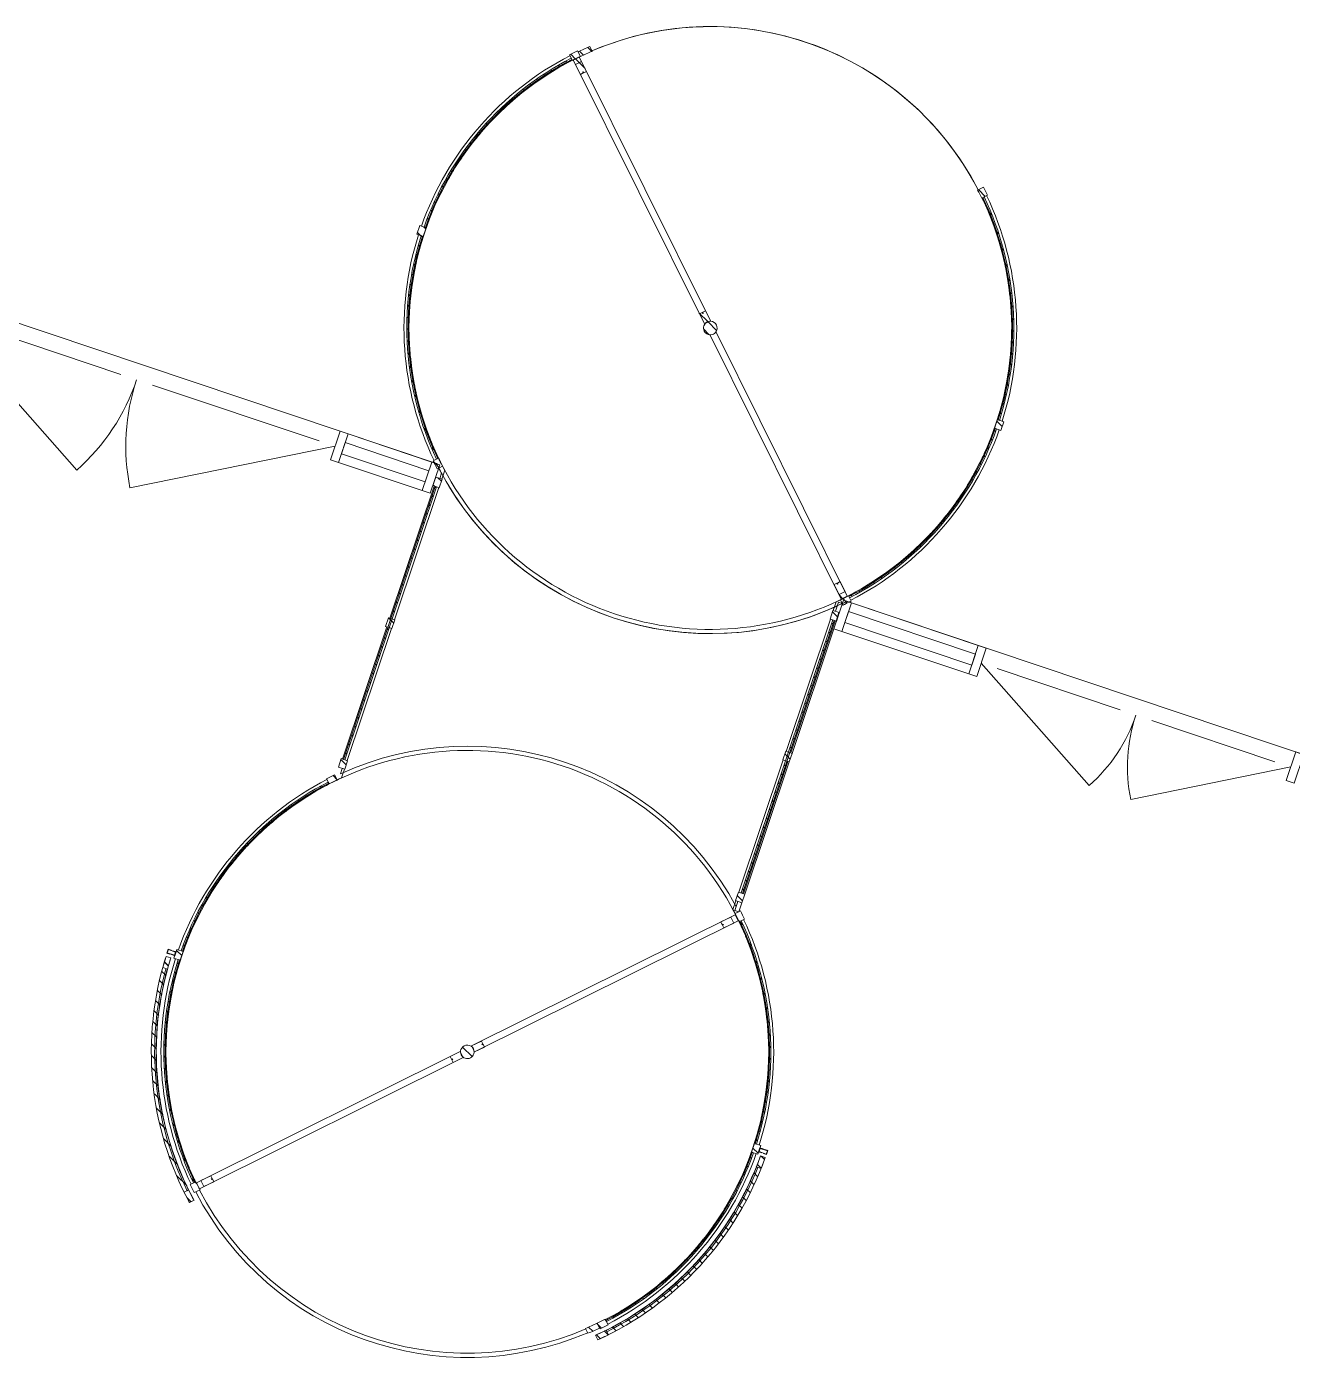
# Model space of a CAD drawing. Header units: millimetres. Extents: x -106764 to 80178, y -104573 to 57950.
# Drawn here: x 49605 to 57166, y -46854 to -38906 of the extents above; entities that cross this region are included whole.
import ezdxf

# ---------------------------------------------------------------- set-up
doc = ezdxf.new("R2010")
doc.units = ezdxf.units.MM
doc.header["$LTSCALE"] = 100
for name, color, linetype, lineweight in [('A-13G---EDN', 1, 'Continuous', 9), ('A-42D--CE-N', 1, 'Continuous', 9), ('A-42D--FE-N', 1, 'Continuous', 9), ('A-44B---E-N', 1, 'Continuous', 9)]:
    doc.layers.add(name, color=color, linetype=linetype, lineweight=lineweight)
pattern_1 = [(135, (244782.43, -297041.23), (-35.355339, -35.355339), [])]

msp = doc.modelspace()

# ---------------------------------------------------------------- hatches: boundary and pattern name
at = {"layer": 'A-42D--CE-N'}
h = msp.add_hatch(dxfattribs=at)
h.set_pattern_fill('FP_71', color=256, style=0, pattern_type=2)
h.set_pattern_definition(pattern_1)
h.paths.add_polyline_path([(51987, -40105.7), (52043.3, -39965.1), (52111.2, -39829.7), (52190.2, -39700.4), (52279.7, -39578.3), (52379.2, -39464.1), (52488, -39358.6), (52605.1, -39262.6), (52730, -39176.8), (52861.5, -39101.8), (52858, -39094.6), (52738.7, -39161.9), (52624.9, -39238.1), (52517.1, -39322.6), (52416.1, -39415.1), (52322.3, -39514.9), (52236.3, -39621.5), (52158.6, -39734.2), (52089.6, -39852.6), (52029.7, -39975.8), (51979.4, -40103.1)], flags=0)
h = msp.add_hatch(dxfattribs=at)
h.set_pattern_fill('FP_71', color=256, style=0, pattern_type=2)
h.set_pattern_definition(pattern_1)
h.paths.add_polyline_path([(52865.1, -39108.9), (52913.5, -39084.9), (52896.5, -39050.9), (52848.2, -39074.9), (52861.5, -39101.8)], flags=0)
h = msp.add_hatch(dxfattribs=at)
h.set_pattern_fill('FP_71', color=256, style=0, pattern_type=2)
h.set_pattern_definition(pattern_1)
h.paths.add_polyline_path([(52913.5, -39084.9), (52982.7, -39053.5), (52968.5, -39024.8), (52899.2, -39056.2)], flags=0)
h = msp.add_hatch(dxfattribs=at)
h.set_pattern_fill('FP_71', color=256, style=0, pattern_type=2)
h.set_pattern_definition(pattern_1)
h.paths.add_polyline_path([(55310.2, -39930), (55344.2, -39913), (55320.2, -39864.7), (55286.1, -39881.6), (55308.4, -39926.4)], flags=0)
h = msp.add_hatch(dxfattribs=at)
h.set_pattern_fill('FP_71', color=256, style=0, pattern_type=2)
h.set_pattern_definition(pattern_1)
h.paths.add_polyline_path([(55416.4, -41257.2), (55453.1, -41125.3), (55479.7, -40991), (55496.1, -40855), (55502.2, -40718.2), (55498, -40581.3), (55483.4, -40445.1), (55458.6, -40310.4), (55423.7, -40177.9), (55378.9, -40048.5), (55324.5, -39922.8), (55317.3, -39926.4), (55376.9, -40065.6), (55424.7, -40209.4), (55460.2, -40356.7), (55483.2, -40506.4), (55493.6, -40657.5), (55491.3, -40808.9), (55476.3, -40959.7), (55448.7, -41108.6), (55408.8, -41254.7)], flags=0)
h = msp.add_hatch(dxfattribs=at)
h.set_pattern_fill('FP_71', color=256, style=0, pattern_type=2)
h.set_pattern_definition(pattern_1)
h.paths.add_polyline_path([(51974.3, -40158.4), (51991.5, -40107.2), (51953.6, -40094.5), (51936.4, -40145.7), (51966.2, -40155.7)], flags=0)
h = msp.add_hatch(dxfattribs=at)
h.set_pattern_fill('FP_71', color=256, style=0, pattern_type=2)
h.set_pattern_definition(pattern_1)
h.paths.add_polyline_path([(52054, -41488.7), (52061.2, -41485.2), (51999, -41338.2), (51953.9, -41202.2), (51917.7, -41050.7), (51895.3, -40905.2), (51884.9, -40754.1), (51887.2, -40602.6), (51902.2, -40451.9), (51929.8, -40303), (51969.8, -40156.9), (51962.2, -40154.3), (51925.5, -40286.3), (51898.8, -40420.6), (51882.4, -40556.6), (51876.3, -40693.8), (51880.6, -40830.3), (51895.1, -40966.5), (51919.9, -41101.2), (51954.8, -41233.6), (51999.6, -41363), (52026.1, -41424.1)], flags=0)
h = msp.add_hatch(dxfattribs=at)
h.set_pattern_fill('FP_71', color=256, style=0, pattern_type=2)
h.set_pattern_definition(pattern_1)
h.paths.add_polyline_path([(53697.3, -40745.5), (53716.1, -40736.1), (53727.7, -40718.7), (53729, -40697.8), (53719.6, -40679), (53702.2, -40667.4), (53681.2, -40666.1), (53662.5, -40675.4), (53650.8, -40693.8), (53649.6, -40713.8), (53658.9, -40732.6), (53676.4, -40744.2), (53694.7, -40745.3)], flags=0)
h = msp.add_hatch(dxfattribs=at)
h.set_pattern_fill('FP_71', color=256, style=0, pattern_type=2)
h.set_pattern_definition(pattern_1)
h.paths.add_polyline_path([(54520.6, -42317), (54639.8, -42249.6), (54753.7, -42173.5), (54861.4, -42088.9), (54962.5, -41996.5), (55056.3, -41896.7), (55142.3, -41790.1), (55220, -41677.3), (55289, -41559), (55348.8, -41435.8), (55399.2, -41308.4), (55391.6, -41305.9), (55335.3, -41446.5), (55267.4, -41581.9), (55188.4, -41711.1), (55098.8, -41833.3), (54999.3, -41947.5), (54890.6, -42053), (54773.4, -42148.9), (54648.6, -42234.8), (54517, -42309.8)], flags=0)
h = msp.add_hatch(dxfattribs=at)
h.set_pattern_fill('FP_71', color=256, style=0, pattern_type=2)
h.set_pattern_definition(pattern_1)
h.paths.add_polyline_path([(55425, -41317.1), (55442.2, -41265.9), (55404.2, -41253.2), (55387, -41304.4)], flags=0)
h = msp.add_hatch(dxfattribs=at)
h.set_pattern_fill('FP_71', color=256, style=0, pattern_type=2)
h.set_pattern_definition(pattern_1)
h.paths.add_polyline_path([(52058.4, -41546.9), (52089.7, -41531.3), (52065.7, -41482.9), (52034.3, -41498.5), (52040.6, -41511.2)], flags=0)
h = msp.add_hatch(dxfattribs=at)
h.set_pattern_fill('FP_71', color=256, style=0, pattern_type=2)
h.set_pattern_definition(pattern_1)
h.paths.add_polyline_path([(54482, -42360.7), (54530.4, -42336.7), (54514.8, -42305.3), (54466.4, -42329.4), (54477.5, -42351.6)], flags=0)
h = msp.add_hatch(dxfattribs=at)
h.set_pattern_fill('FP_71', color=256, style=0, pattern_type=2)
h.set_pattern_definition(pattern_1)
h.paths.add_polyline_path([(51412.2, -43429), (51460.6, -43405), (51445, -43373.6), (51396.6, -43397.7), (51410, -43424.6)], flags=0)
h = msp.add_hatch(dxfattribs=at)
h.set_pattern_fill('FP_71', color=256, style=0, pattern_type=2)
h.set_pattern_definition(pattern_1)
h.paths.add_polyline_path([(50535.4, -44428.5), (50591.7, -44287.9), (50659.6, -44152.5), (50738.6, -44023.2), (50828.2, -43901.1), (50927.7, -43786.9), (51036.4, -43681.4), (51153.6, -43585.4), (51278.4, -43499.6), (51410, -43424.6), (51406.4, -43417.4), (51287.2, -43484.7), (51173.3, -43560.9), (51065.6, -43645.4), (50964.5, -43737.9), (50870.7, -43837.7), (50784.7, -43944.3), (50707, -44057), (50638, -44175.4), (50578.2, -44298.6), (50527.8, -44425.9)], flags=0)
h = msp.add_hatch(dxfattribs=at)
h.set_pattern_fill('FP_71', color=256, style=0, pattern_type=2)
h.set_pattern_definition(pattern_1)
h.paths.add_polyline_path([(53861.3, -44251.4), (53892.6, -44235.8), (53868.6, -44187.5), (53837.2, -44203.1), (53860.2, -44249.2)], flags=0)
h = msp.add_hatch(dxfattribs=at)
h.set_pattern_fill('FP_71', color=256, style=0, pattern_type=2)
h.set_pattern_definition(pattern_1)
h.paths.add_polyline_path([(53964.8, -45580), (54001.5, -45448.1), (54028.1, -45313.7), (54044.6, -45177.8), (54050.7, -45041), (54046.4, -44904.1), (54031.9, -44767.9), (54007.1, -44633.2), (53972.2, -44500.7), (53927.4, -44371.3), (53872.9, -44245.6), (53865.8, -44249.2), (53925.4, -44388.4), (53973.1, -44532.2), (54008.6, -44679.4), (54031.9, -44832.9), (54042.1, -44980.3), (54039.8, -45131.7), (54024.8, -45282.5), (53997.2, -45431.4), (53957.2, -45577.5)], flags=0)
h = msp.add_hatch(dxfattribs=at)
h.set_pattern_fill('FP_71', color=256, style=0, pattern_type=2)
h.set_pattern_definition(pattern_1)
h.paths.add_polyline_path([(54025.4, -45642.1), (54033.4, -45618.4), (54014.4, -45612), (54013.6, -45614.4), (54030.2, -45619.9), (54023.8, -45638.9), (54007.2, -45633.3), (54006.5, -45635.7)], flags=0)
h.paths.add_polyline_path([(50461, -44445.2), (50461.8, -44442.8), (50445.2, -44437.2), (50451.6, -44418.3), (50468.2, -44423.8), (50469, -44421.5), (50450, -44415.1), (50442, -44438.8)], flags=0)
h = msp.add_hatch(dxfattribs=at)
h.set_pattern_fill('FP_71', color=256, style=0, pattern_type=2)
h.set_pattern_definition(pattern_1)
h.paths.add_polyline_path([(50522.7, -44481.2), (50539.9, -44430), (50502, -44417.3), (50484.8, -44468.5)], flags=0)
h = msp.add_hatch(dxfattribs=at)
h.set_pattern_fill('FP_71', color=256, style=0, pattern_type=2)
h.set_pattern_definition(pattern_1)
h.paths.add_polyline_path([(50578.5, -45929.5), (50605.1, -45915.6), (50539.1, -45781.6), (50484.1, -45642.7), (50440.5, -45499.9), (50408.4, -45354), (50388.2, -45205.9), (50380.1, -45050), (50383.7, -44907.4), (50399.4, -44758.9), (50427, -44612.1), (50466.3, -44468), (50437.7, -44458.9), (50397.8, -44605.3), (50369.7, -44754.4), (50353.7, -44905.3), (50349.9, -45057), (50358.4, -45209.1), (50378.8, -45358.9), (50411.4, -45507.1), (50455.7, -45652.2), (50511.5, -45793.3), (50548, -45867.5)], flags=0)
h = msp.add_hatch(dxfattribs=at)
h.set_pattern_fill('FP_71', color=256, style=0, pattern_type=2)
h.set_pattern_definition(pattern_1)
h.paths.add_polyline_path([(50446.4, -44535.1), (50466.3, -44468), (50437.7, -44458.9), (50417.8, -44526), (50434.7, -44531.4)], flags=0)
h = msp.add_hatch(dxfattribs=at)
h.set_pattern_fill('FP_71', color=256, style=0, pattern_type=2)
h.set_pattern_definition(pattern_1)
h.paths.add_polyline_path([(50602.5, -45811.5), (50609.6, -45808), (50550, -45668.7), (50502.3, -45525), (50466.8, -45377.7), (50443.8, -45228), (50433.4, -45076.9), (50435.7, -44925.4), (50450.6, -44774.7), (50478.2, -44625.8), (50518.2, -44479.7), (50510.6, -44477.1), (50473.9, -44609.1), (50447.3, -44743.4), (50430.9, -44879.4), (50424.7, -45016.2), (50429, -45153.1), (50443.5, -45289.3), (50468.3, -45424), (50503.2, -45556.4), (50548, -45685.8)], flags=0)
h = msp.add_hatch(dxfattribs=at)
h.set_pattern_fill('FP_71', color=256, style=0, pattern_type=2)
h.set_pattern_definition(pattern_1)
h.paths.add_polyline_path([(50564, -45858.1), (50571.8, -45853.5), (50510.7, -45716.5), (50460.7, -45574.5), (50422.3, -45429), (50395.9, -45280.8), (50381.5, -45131), (50379.3, -44980.5), (50389.3, -44830.3), (50411.4, -44681.4), (50445.5, -44534.8), (50436.9, -44532.1), (50402.6, -44679.4), (50380.1, -44832.9), (50370.3, -44980.1), (50372.5, -45131.4), (50388.2, -45288.8), (50413.6, -45430.9), (50455.7, -45587.4), (50502.4, -45719.9), (50561.9, -45853.5)], flags=0)
h = msp.add_hatch(dxfattribs=at)
h.set_pattern_fill('FP_71', color=256, style=0, pattern_type=2)
h.set_pattern_definition(pattern_1)
h.paths.add_polyline_path([(52245.7, -45068.3), (52264.5, -45058.9), (52276.1, -45041.5), (52277.4, -45020.5), (52268.1, -45001.8), (52250.6, -44990.2), (52229.7, -44988.9), (52210.9, -44998.2), (52199.3, -45015.7), (52198, -45036.6), (52207.3, -45055.4), (52224.8, -45067)], flags=0)
h = msp.add_hatch(dxfattribs=at)
h.set_pattern_fill('FP_71', color=256, style=0, pattern_type=2)
h.set_pattern_definition(pattern_1)
h.paths.add_polyline_path([(52245.7, -45068.3), (52264.5, -45058.9), (52276.1, -45041.5), (52277.4, -45020.5), (52268.1, -45001.8), (52250.6, -44990.2), (52229.7, -44988.9), (52210.9, -44998.2), (52199.3, -45015.7), (52198, -45036.6), (52207.3, -45055.4), (52224.8, -45067)], flags=0)
h = msp.add_hatch(dxfattribs=at)
h.set_pattern_fill('FP_71', color=256, style=0, pattern_type=2)
h.set_pattern_definition(pattern_1)
h.paths.add_polyline_path([(53973.4, -45639.9), (53990.6, -45588.7), (53952.7, -45576), (53935.5, -45627.2)], flags=0)
h = msp.add_hatch(dxfattribs=at)
h.set_pattern_fill('FP_71', color=256, style=0, pattern_type=2)
h.set_pattern_definition(pattern_1)
h.paths.add_polyline_path([(53016.9, -46748.3), (53152.5, -46680.1), (53282.2, -46601.3), (53409.8, -46508.4), (53520.5, -46413.8), (53631.5, -46301.7), (53725.7, -46190.6), (53815.8, -46064.8), (53897.2, -45928), (53960.2, -45801.5), (54016.7, -45660.7), (53988.5, -45650.7), (53932.8, -45789.3), (53866.2, -45923), (53789.1, -46051), (53702, -46172.3), (53604.7, -46286.9), (53499.9, -46392.1), (53376.3, -46496.2), (53265.2, -46576.6), (53137.5, -46654.1), (53004, -46721.2), (53013.5, -46741.1)], flags=0)
h = msp.add_hatch(dxfattribs=at)
h.set_pattern_fill('FP_71', color=256, style=0, pattern_type=2)
h.set_pattern_definition(pattern_1)
h.paths.add_polyline_path([(53069, -46639.8), (53188.3, -46572.4), (53302.1, -46496.2), (53409.8, -46411.7), (53510.9, -46319.3), (53604.7, -46219.5), (53690.7, -46112.9), (53768.4, -46000.1), (53837.4, -45881.8), (53897.2, -45758.6), (53947.6, -45631.2), (53940, -45628.7), (53883.7, -45769.3), (53815.8, -45904.7), (53736.8, -46033.9), (53647.2, -46156.1), (53547.7, -46270.3), (53439, -46375.8), (53321.8, -46471.7), (53197, -46557.5), (53065.4, -46632.6)], flags=0)
h = msp.add_hatch(dxfattribs=at)
h.set_pattern_fill('FP_71', color=256, style=0, pattern_type=2)
h.set_pattern_definition(pattern_1)
h.paths.add_polyline_path([(53992.1, -45726.2), (54016.7, -45660.7), (53988.5, -45650.7), (53963.8, -45716.2), (53990.6, -45725.7)], flags=0)
h = msp.add_hatch(dxfattribs=at)
h.set_pattern_fill('FP_71', color=256, style=0, pattern_type=2)
h.set_pattern_definition(pattern_1)
h.paths.add_polyline_path([(53071.5, -46700.1), (53204.1, -46627.2), (53330.3, -46543.7), (53449.3, -46450.3), (53560.4, -46347.6), (53662.8, -46236.2), (53758.6, -46112.9), (53839, -45990.5), (53911.6, -45857.7), (53973.2, -45719.5), (53964.7, -45716.5), (53897.2, -45865.3), (53831.2, -45986), (53747.7, -46112.9), (53647.2, -46239.9), (53547.7, -46347.1), (53439, -46447), (53321.8, -46538.5), (53188.3, -46625.6), (53067.7, -46692)], flags=0)
h = msp.add_hatch(dxfattribs=at)
h.set_pattern_fill('FP_71', color=256, style=0, pattern_type=2)
h.set_pattern_definition(pattern_1)
h.paths.add_polyline_path([(50578.5, -45929.5), (50605.1, -45915.6), (50572.9, -45853.5), (50546.3, -45867.3), (50562.1, -45898.6)], flags=0)
h = msp.add_hatch(dxfattribs=at)
h.set_pattern_fill('FP_71', color=256, style=0, pattern_type=2)
h.set_pattern_definition(pattern_1)
h.paths.add_polyline_path([(50606.8, -45869.7), (50640.8, -45852.7), (50616.8, -45804.4), (50582.8, -45821.3)], flags=0)
h = msp.add_hatch(dxfattribs=at)
h.set_pattern_fill('FP_71', color=256, style=0, pattern_type=2)
h.set_pattern_definition(pattern_1)
h.paths.add_polyline_path([(52958.5, -46709.5), (53027.8, -46678.1), (53013.5, -46649.5), (52944.2, -46680.9)], flags=0)
h = msp.add_hatch(dxfattribs=at)
h.set_pattern_fill('FP_71', color=256, style=0, pattern_type=2)
h.set_pattern_definition(pattern_1)
h.paths.add_polyline_path([(53030.4, -46683.5), (53078.8, -46659.5), (53061.9, -46625.4), (53013.5, -46649.5)], flags=0)
h = msp.add_hatch(dxfattribs=at)
h.set_pattern_fill('FP_71', color=256, style=0, pattern_type=2)
h.set_pattern_definition(pattern_1)
h.paths.add_polyline_path([(53016.9, -46748.3), (53080.1, -46718.2), (53067.3, -46691.1), (53004, -46721.2)], flags=0)

# ---------------------------------------------------------------- linework, layer by layer
msp.add_line((54442.6, -42456.7), (54459.8, -42405.6))
msp.add_arc((53689.3, -40705.8), 1825, 294.29539, 294.53447)
at = {"layer": 'A-13G---EDN'}
for p, q in [((49077.2, -40617.2), (49904.7, -41554.1)), ((51447.4, -41412.4), (50222.3, -41660.6)), ((55307.4, -42707.4), (55952.9, -43438.2)), ((57156.2, -43327.6), (56200.6, -43521.2))]:
    msp.add_line(p, q, dxfattribs=at)
for centre, radius, start, end in [((49077.2, -40617.2), 1250, 311.45362, 341.45362), ((51447.4, -41412.4), 1250, 161.45362, 191.45362), ((55307.4, -42707.4), 975, 311.45362, 341.45362), ((57156.2, -43327.6), 975, 161.45362, 191.45362)]:
    msp.add_arc(centre, radius, start, end, dxfattribs=at)
at = {"layer": 'A-42D--CE-N'}
for p, q in [((52848.2, -39074.9), (52865.1, -39108.9)), ((52861.5, -39101.8), (52858, -39094.6)), ((52941, -39156), (52883.6, -39098.6)), ((52982.7, -39053.5), (52968.5, -39024.8)), ((55320.2, -39864.7), (55286.1, -39881.6)), ((55310.2, -39930), (55344.2, -39913)), ((55324.5, -39922.8), (55317.3, -39926.4)), ((51979.4, -40103.1), (51987, -40105.7)), ((51969.8, -40156.9), (51962.2, -40154.3)), ((49172, -40649), (50167.5, -40983)), ((53676.9, -40669.7), (53621.4, -40614.3)), ((53688.2, -40748.5), (54471.8, -42324.5)), ((54507.6, -42306.7), (53724, -40730.7)), ((50357.1, -41046.6), (51352.6, -41380.6)), ((55399.2, -41308.4), (55391.6, -41305.9)), ((55408.8, -41254.7), (55416.4, -41257.2)), ((52065.7, -41482.9), (52034.3, -41498.5)), ((52054, -41488.7), (52061.2, -41485.2)), ((52058.4, -41546.9), (52066.5, -41542.8)), ((52066.5, -41542.8), (52089.7, -41531.3)), ((52102.6, -41555.8), (52085.1, -41608.1)), ((52041.3, -41650.4), (52033.4, -41642.6)), ((52082.8, -41621.2), (52062, -41600.4)), ((52083.3, -41572.6), (52072.8, -41604)), ((52045.7, -41651.9), (51498.3, -43282.3)), ((51506.6, -43285.1), (52054, -41654.7)), ((52039.4, -41649.8), (51774.3, -42439.4)), ((51802.7, -42448.9), (52067.9, -41659.3)), ((52034.1, -41714), (52027.2, -41707.1)), ((52051.9, -41661), (52045, -41654.1)), ((52054, -41654.7), (52045.7, -41651.9)), ((52016.3, -41766.9), (52009.4, -41760)), ((51980.8, -41872.8), (51973.9, -41865.9)), ((51998.6, -41819.8), (51991.7, -41812.9)), ((51963, -41925.7), (51956.1, -41918.8)), ((51927.5, -42031.6), (51920.6, -42024.7)), ((51945.2, -41978.6), (51938.3, -41971.7)), ((51909.7, -42084.5), (51902.8, -42077.6)), ((51874.1, -42190.4), (51867.2, -42183.5)), ((51891.9, -42137.5), (51885, -42130.5)), ((51856.4, -42243.3), (51849.4, -42236.4)), ((51820.8, -42349.2), (51813.9, -42342.3)), ((51838.6, -42296.3), (51831.7, -42289.3)), ((54423.7, -42393.5), (54441.3, -42341.2)), ((54436.1, -42397.6), (54454, -42344.1)), ((54454, -42344.1), (54477.4, -42352)), ((54479.3, -42320.7), (54460.6, -42302)), ((54466.4, -42329.4), (54477.5, -42351.6)), ((54471.8, -42324.5), (54507.6, -42306.7)), ((54476, -42352.5), (54477.4, -42351.8)), ((54477.5, -42351.6), (54482, -42360.7)), ((54530.4, -42336.7), (54514.8, -42305.3)), ((54517, -42309.8), (54520.6, -42317)), ((51766.7, -42436.8), (51749.5, -42488)), ((51804.6, -42449.6), (51766.7, -42436.8)), ((51798.4, -42468.2), (51767.2, -42437)), ((51803, -42402.1), (51796.1, -42395.2)), ((54421.9, -42392.8), (54404.7, -42444)), ((54450.3, -42433.1), (54418.9, -42401.7)), ((54459.4, -42405.4), (54421.9, -42392.8)), ((54446.6, -42366.2), (54436.1, -42397.6)), ((51757.1, -42490.6), (51492, -43280.2)), ((51520.4, -43289.7), (51785.6, -42500.1)), ((51749.5, -42488), (51787.5, -42500.8)), ((51767.5, -42508), (51760.6, -42501.1)), ((51785.3, -42455.1), (51778.3, -42448.1)), ((51787.5, -42500.8), (51804.6, -42449.6)), ((54420.4, -42449.3), (53872.9, -44079.7)), ((53881.3, -44082.5), (54428.7, -42452.1)), ((54406.6, -42444.6), (54141.4, -43234.2)), ((54169.9, -43243.8), (54435, -42454.2)), ((54177.4, -43246.3), (54427.4, -42501.8)), ((54403.4, -42527.6), (54396.5, -42520.7)), ((54404.7, -42444), (54442.3, -42456.6)), ((54421.1, -42474.6), (54414.2, -42467.7)), ((54428.7, -42452.1), (54420.4, -42449.3)), ((51749.7, -42560.9), (51742.8, -42554)), ((54385.6, -42580.5), (54378.7, -42573.6)), ((51714.2, -42666.8), (51707.2, -42659.9)), ((51731.9, -42613.9), (51725, -42607)), ((54350, -42686.4), (54343.1, -42679.5)), ((54367.8, -42633.5), (54360.9, -42626.5)), ((51696.4, -42719.7), (51689.5, -42712.8)), ((54332.3, -42739.3), (54325.4, -42732.4)), ((55402.2, -42739.2), (56137, -42985.7)), ((51660.8, -42825.6), (51653.9, -42818.7)), ((51678.6, -42772.7), (51671.7, -42765.8)), ((54296.7, -42845.2), (54289.8, -42838.3)), ((54314.5, -42792.3), (54307.6, -42785.3)), ((51643.1, -42878.5), (51636.1, -42871.6)), ((54278.9, -42898.1), (54272, -42891.2)), ((51607.5, -42984.4), (51600.6, -42977.5)), ((51625.3, -42931.5), (51618.4, -42924.6)), ((54243.4, -43004), (54236.5, -42997.1)), ((54261.2, -42951.1), (54254.3, -42944.1)), ((51589.7, -43037.4), (51582.8, -43030.4)), ((54225.6, -43056.9), (54218.7, -43050)), ((56326.6, -43049.3), (57061.4, -43295.8)), ((51554.2, -43143.2), (51547.3, -43136.3)), ((51572, -43090.3), (51565, -43083.4)), ((54190.1, -43162.8), (54183.1, -43155.9)), ((54207.8, -43109.9), (54200.9, -43103)), ((51536.4, -43196.2), (51529.5, -43189.2)), ((54172.3, -43215.7), (54165.4, -43208.8)), ((51514, -43315.2), (51482.4, -43283.6)), ((51498.3, -43282.3), (51506.6, -43285.1)), ((51518.6, -43249.1), (51511.7, -43242.2)), ((54124.2, -43285.4), (53859.1, -44075)), ((53887.5, -44084.6), (54152.7, -43295)), ((54136.7, -43321.6), (54129.8, -43314.7)), ((54166.1, -43280.2), (54134.5, -43248.6)), ((54154.5, -43268.7), (54147.6, -43261.8)), ((51460.6, -43405), (51445, -43373.6)), ((51490.9, -43336.8), (51480.4, -43368.1)), ((51503.2, -43340.9), (51485.7, -43393.2)), ((54119, -43374.5), (54112, -43367.6)), ((51396.6, -43397.7), (51412.2, -43429)), ((51410, -43424.6), (51406.4, -43417.4)), ((54083.4, -43480.4), (54076.5, -43473.5)), ((54101.2, -43427.5), (54094.3, -43420.6)), ((54065.6, -43533.4), (54058.7, -43526.4)), ((54030.1, -43639.2), (54023.2, -43632.3)), ((54047.9, -43586.3), (54040.9, -43579.4)), ((54012.3, -43692.2), (54005.4, -43685.2)), ((53976.8, -43798), (53969.8, -43791.1)), ((53994.5, -43745.1), (53987.6, -43738.2)), ((53959, -43851), (53952.1, -43844)), ((53923.4, -43956.8), (53916.5, -43949.9)), ((53941.2, -43903.9), (53934.3, -43897)), ((53905.7, -44009.8), (53898.7, -44002.9)), ((53881.5, -44127), (53850.1, -44095.6)), ((53872.9, -44079.7), (53881.3, -44082.5)), ((53887.9, -44062.7), (53881, -44055.8)), ((53824.3, -44178.5), (53841.9, -44126.2)), ((53868.6, -44187.5), (53837.2, -44203.1)), ((53861.3, -44251.4), (53892.6, -44235.8)), ((53872.9, -44245.6), (53865.8, -44249.2)), ((50527.8, -44425.9), (50535.4, -44428.5)), ((50518.2, -44479.7), (50510.6, -44477.1)), ((50417.8, -44526), (50446.4, -44535.1)), ((50445.5, -44534.8), (50436.9, -44532.1)), ((53957.2, -45577.5), (53964.8, -45580)), ((53947.6, -45631.2), (53940, -45628.7)), ((53963.8, -45716.2), (53992.1, -45726.2)), ((53973.2, -45719.5), (53964.7, -45716.5)), ((50572.9, -45853.5), (50546.3, -45867.3)), ((50564, -45858.1), (50572, -45854)), ((50616.8, -45804.4), (50582.8, -45821.3)), ((50602.5, -45811.5), (50609.6, -45808)), ((50606.8, -45869.7), (50640.8, -45852.7)), ((53078.8, -46659.5), (53061.9, -46625.4)), ((53065.4, -46632.6), (53069, -46639.8)), ((52944.2, -46680.9), (52958.5, -46709.5)), ((53080.1, -46718.2), (53067.3, -46691.1)), ((53067.7, -46692), (53071.5, -46700.1))]:
    msp.add_line(p, q, dxfattribs=at)
at = {"layer": 'A-42D--CE-N', "flags": 128}
for points in [[(53654.5, -40680.8), (53625.1, -40621.7), (53641.5, -40613.6), (53644.2, -40619), (53647.3, -40617.4), (53644.6, -40612.1), (53661, -40603.9), (53690.3, -40663), (52906.7, -39087.1), (52870.9, -39104.9), (53654.5, -40680.8), (53690.3, -40663)], [(52920.1, -39114), (52884.3, -39131.8), (52913.7, -39190.9), (52930, -39182.7), (52927.3, -39177.4), (52930.5, -39175.8), (52933.1, -39181.2), (52949.5, -39173.1)], [(51953.6, -40094.5), (51936.4, -40145.7), (51974.3, -40158.4), (51991.5, -40107.2)], [(55425, -41317.1), (55442.2, -41265.9), (55404.2, -41253.2), (55387, -41304.4)], [(52087, -41608.8), (52049.1, -41596.1), (52031.9, -41647.2), (52069.8, -41660)], [(54458.4, -42297.6), (54494.3, -42279.8), (54464.9, -42220.7), (54448.5, -42228.8), (54451.2, -42234.2), (54448.1, -42235.7), (54445.4, -42230.4), (54429.1, -42238.5)], [(54139.5, -43233.6), (54122.3, -43284.8), (54160.3, -43297.5), (54177.4, -43246.3)], [(51522.3, -43290.3), (51484.4, -43277.6), (51467.2, -43328.8), (51505.1, -43341.5)], [(52262.6, -44993.8), (52321.7, -44964.5), (52329.9, -44980.8), (52324.5, -44983.5), (52326.1, -44986.6), (52331.4, -44983.9), (52339.6, -45000.3), (52280.5, -45029.7), (53856.4, -44246), (53838.6, -44210.2), (52262.6, -44993.8), (52280.5, -45029.7)], [(53829.5, -44259.4), (53811.7, -44223.6), (53752.6, -44253), (53760.7, -44269.3), (53766.1, -44266.6), (53767.7, -44269.8), (53762.3, -44272.4), (53770.4, -44288.8)], [(50468.2, -44423.8), (50469, -44421.5), (50450, -44415.1), (50442, -44438.8), (50461, -44445.2), (50461.8, -44442.8), (50445.2, -44437.2), (50451.6, -44418.3)], [(50445.2, -44437.2), (50487.9, -44451.5), (50494.2, -44432.6), (50451.6, -44418.3)], [(50497.4, -44431), (50478.4, -44424.6), (50477.6, -44427), (50494.2, -44432.6), (50487.9, -44451.5), (50471.3, -44446), (50470.5, -44448.3), (50489.4, -44454.7)], [(50502, -44417.3), (50484.8, -44468.5), (50522.7, -44481.2), (50539.9, -44430)], [(50437.7, -44458.9), (50466.3, -44468)], [(50636.8, -45846.9), (52212.8, -45063.3), (52195, -45027.5), (50619, -45811.1)], [(52212.8, -45063.3), (52195, -45027.5), (52135.9, -45056.9), (52144, -45073.2), (52149.4, -45070.6), (52150.9, -45073.7), (52145.5, -45076.4), (52153.7, -45092.7)], [(53973.4, -45639.9), (53990.6, -45588.7), (53952.7, -45576), (53935.5, -45627.2)], [(54004.9, -45608.8), (53986, -45602.4), (53978, -45626.1), (53997, -45632.5), (53997.8, -45630.1), (53981.2, -45624.6), (53987.5, -45605.6), (54004.1, -45611.2)], [(53981.2, -45624.6), (54023.8, -45638.9), (54030.2, -45619.9), (53987.5, -45605.6)], [(54013.6, -45614.4), (54030.2, -45619.9), (54023.8, -45638.9), (54007.2, -45633.3), (54006.5, -45635.7), (54025.4, -45642.1), (54033.4, -45618.4), (54014.4, -45612)], [(53988.5, -45650.7), (54016.7, -45660.7)], [(50645.9, -45797.8), (50663.7, -45833.6), (50722.8, -45804.2), (50714.7, -45787.8), (50709.3, -45790.5), (50707.7, -45787.4), (50713.1, -45784.7), (50705, -45768.4)], [(50605.1, -45915.6), (50578.5, -45929.5)], [(53016.9, -46748.3), (53004, -46721.2)]]:
    msp.add_lwpolyline(points, close=True, dxfattribs=at)
for points in [[(52899.2, -39056.2), (52913.5, -39084.9), (52896.5, -39050.9)], [(54160.3, -43297.5), (53895.1, -44087.1), (53857.2, -44074.4), (53840, -44125.6), (53877.9, -44138.3), (53895.1, -44087.1)], [(53877.9, -44138.3), (53860, -44191.8), (53836.3, -44183.8), (53854.2, -44130.3), (53843.7, -44161.7)], [(53027.8, -46678.1), (53013.5, -46649.5), (53030.4, -46683.5)]]:
    msp.add_lwpolyline(points, dxfattribs=at)
at = {"layer": 'A-42D--CE-N'}
for centre, radius, start, end in [((53689.3, -40705.8), 1800, 27.29797, 113.15564), ((53689.3, -40705.8), 1800, 27.29797, 113.15564), ((53689.3, -40705.8), 1800, 81.46377, 113.15574), ((53689.3, -40705.8), 1800, 27.29854, 81.46377), ((53689.3, -40705.8), 1830, 117.28367, 160.59271), ((53689.3, -40705.8), 1813, 117.29159, 160.58498), ((53689.3, -40705.8), 1805, 117.29538, 160.5812), ((53689.3, -40705.8), 1835, 115.59521, 117.28136), ((53689.3, -40705.8), 1797, 115.57738, 117.29919), ((53689.3, -40705.8), 1829, 113.20997, 115.59245), ((53689.3, -40705.8), 1797, 113.15242, 115.57738), ((53689.3, -40705.8), 1800, 117.29776, 205.57882), ((53689.3, -40705.8), 1800, 120.33015, 122.75505), ((53689.3, -40705.8), 1800, 120.33015, 122.75505), ((53689.3, -40705.8), 1800, 120.31837, 122.65064), ((53689.3, -40705.8), 1800, 117.29797, 118.06248), ((53689.3, -40705.8), 1800, 117.29797, 118.06248), ((53689.3, -40705.8), 1800, 117.29793, 118.00008), ((53689.3, -40705.8), 1800, 125.02553, 127.44768), ((53689.3, -40705.8), 1800, 125.02553, 127.44768), ((53689.3, -40705.8), 1800, 124.96896, 127.30119), ((53689.3, -40705.8), 1800, 129.72051, 132.14039), ((53689.3, -40705.8), 1800, 129.72051, 132.14039), ((53689.3, -40705.8), 1800, 129.61954, 131.95174), ((53689.3, -40705.8), 1800, 134.41517, 136.83316), ((53689.3, -40705.8), 1800, 134.41517, 136.83316), ((53689.3, -40705.8), 1800, 134.27013, 136.60229), ((53689.3, -40705.8), 1800, 139.10953, 141.52601), ((53689.3, -40705.8), 1800, 139.10953, 141.52601), ((53689.3, -40705.8), 1800, 138.92072, 141.25284), ((53689.3, -40705.8), 1800, 143.80365, 146.21895), ((53689.3, -40705.8), 1800, 143.80365, 146.21895), ((53689.3, -40705.8), 1800, 143.5713, 145.9034), ((53689.3, -40705.8), 1800, 148.49754, 150.91199), ((53689.3, -40705.8), 1800, 148.49754, 150.91199), ((53689.3, -40705.8), 1800, 148.22189, 150.55395), ((53689.3, -40705.8), 1800, 153.19125, 155.60513), ((53689.3, -40705.8), 1800, 153.19125, 155.60513), ((53689.3, -40705.8), 1800, 152.87247, 155.2045), ((53689.3, -40705.8), 1797, 25.57738, 27.29919), ((53689.3, -40705.8), 1835, 25.59521, 27.28136), ((53689.3, -40705.8), 1800, 297.29776, 25.57882), ((53689.3, -40705.8), 1800, 24.8141, 25.57861), ((53689.3, -40705.8), 1800, 24.8141, 25.57861), ((53689.3, -40705.8), 1800, 25.32032, 25.57894), ((53689.3, -40705.8), 1805, 342.29538, 25.5812), ((53689.3, -40705.8), 1813, 342.29159, 25.58498), ((53689.3, -40705.8), 1830, 342.28387, 25.59291), ((53689.3, -40705.8), 1800, 157.8848, 160.29839), ((53689.3, -40705.8), 1800, 157.8848, 160.29839), ((53689.3, -40705.8), 1800, 157.52306, 159.85505), ((53689.3, -40705.8), 1800, 20.64699, 23.10068), ((53689.3, -40705.8), 1800, 20.12153, 22.54643), ((53689.3, -40705.8), 1800, 20.12153, 22.54643), ((53689.3, -40705.8), 1830, 162.28387, 205.59291), ((53689.3, -40705.8), 1813, 162.29159, 205.58498), ((53689.3, -40705.8), 1805, 162.29538, 205.5812), ((53689.3, -40705.8), 1800, 162.57819, 164.99178), ((53689.3, -40705.8), 1800, 162.59343, 164.94362), ((53689.3, -40705.8), 1800, 162.17364, 164.50561), ((53689.3, -40705.8), 1800, 15.97366, 18.41709), ((53689.3, -40705.8), 1800, 15.42889, 17.85105), ((53689.3, -40705.8), 1800, 15.42889, 17.85105), ((53689.3, -40705.8), 1800, 11.30033, 13.73523), ((53689.3, -40705.8), 1800, 167.27145, 169.68532), ((53689.3, -40705.8), 1800, 167.25391, 169.60411), ((53689.3, -40705.8), 1800, 166.82422, 169.15616), ((53689.3, -40705.8), 1800, 10.73619, 13.15606), ((53689.3, -40705.8), 1800, 10.73619, 13.15606), ((53689.3, -40705.8), 1800, 171.96459, 174.37903), ((53689.3, -40705.8), 1800, 171.91439, 174.2646), ((53689.3, -40705.8), 1800, 171.47481, 173.80671), ((53689.3, -40705.8), 1800, 6.62698, 9.0547), ((53689.3, -40705.8), 1800, 6.04342, 8.46141), ((53689.3, -40705.8), 1800, 6.04342, 8.46141), ((53689.3, -40705.8), 1800, 176.65763, 179.07293), ((53689.3, -40705.8), 1800, 176.57486, 178.9251), ((53689.3, -40705.8), 1800, 176.12539, 178.45726), ((53689.3, -40705.8), 1800, 1.95363, 4.37521), ((53689.3, -40705.8), 1800, 1.35057, 3.76705), ((53689.3, -40705.8), 1800, 1.35057, 3.76705), ((53689.3, -40705.8), 40.5, 341.43829, 161.43829), ((53689.3, -40705.8), 1800, 180.77597, 183.10782), ((53689.3, -40705.8), 1800, 181.23533, 183.5856), ((53689.3, -40705.8), 1800, 181.35057, 183.76705), ((53689.3, -40705.8), 40.5, 161.43829, 341.43829), ((53689.3, -40705.8), 1800, 356.65763, 359.07293), ((53689.3, -40705.8), 1800, 356.65763, 359.07293), ((53689.3, -40705.8), 1800, 357.28027, 359.69656), ((53689.3, -40705.8), 1800, 185.42656, 187.75837), ((53689.3, -40705.8), 1800, 185.89579, 188.24611), ((53689.3, -40705.8), 1800, 186.04342, 188.46141), ((53689.3, -40705.8), 1800, 351.96459, 354.37903), ((53689.3, -40705.8), 1800, 351.96459, 354.37903), ((53689.3, -40705.8), 1800, 352.60691, 355.0186), ((53689.3, -40705.8), 1800, 347.93353, 350.34119), ((53689.3, -40705.8), 1800, 190.07714, 192.40892), ((53689.3, -40705.8), 1800, 190.55625, 192.90662), ((53689.3, -40705.8), 1800, 190.73619, 193.15606), ((53689.3, -40705.8), 1800, 347.27145, 349.68532), ((53689.3, -40705.8), 1800, 347.27145, 349.68532), ((53689.3, -40705.8), 1800, 194.72772, 197.05948), ((53689.3, -40705.8), 1800, 343.26015, 345.66425), ((53689.3, -40705.8), 1800, 195.21671, 197.56713), ((53689.3, -40705.8), 1800, 195.42889, 197.85105), ((53689.3, -40705.8), 1800, 342.57819, 344.99178), ((53689.3, -40705.8), 1800, 342.57819, 344.99178), ((53689.3, -40705.8), 1800, 199.3783, 201.71003), ((53689.3, -40705.8), 1800, 199.87716, 202.22765), ((53689.3, -40705.8), 1800, 200.12153, 202.54643), ((53689.3, -40705.8), 1805, 297.29538, 340.5812), ((53689.3, -40705.8), 1813, 297.29159, 340.58498), ((53689.3, -40705.8), 1830, 297.28367, 340.59271), ((53689.3, -40705.8), 1800, 337.8848, 340.29839), ((53689.3, -40705.8), 1800, 337.93295, 340.28314), ((53689.3, -40705.8), 1800, 338.58677, 340.98771), ((53689.3, -40705.8), 1800, 204.02888, 207.11438), ((53689.3, -40705.8), 1800, 204.53761, 208.18083), ((53689.3, -40705.8), 1800, 204.8141, 298.06248), ((53689.3, -40705.8), 1800, 205.57882, 207.29776), ((53689.3, -40705.8), 1800, 333.19125, 335.60513), ((53689.3, -40705.8), 1800, 333.27246, 335.62266), ((53689.3, -40705.8), 1800, 333.91337, 336.31151), ((53689.3, -40705.8), 1835, 205.59521, 206.03424), ((53689.3, -40705.8), 1835, 206.03424, 207.28136), ((53689.3, -40705.8), 1825, 207.28619, 208.58119), ((53689.3, -40705.8), 1800, 329.23996, 331.63559), ((53689.3, -40705.8), 1825, 208.35869, 294.51788), ((53689.3, -40705.8), 1800, 328.49754, 330.91199), ((53689.3, -40705.8), 1800, 328.61197, 330.96219), ((53689.3, -40705.8), 1800, 323.80365, 326.21895), ((53689.3, -40705.8), 1800, 323.95148, 326.30172), ((53689.3, -40705.8), 1800, 324.56655, 326.95993), ((53689.3, -40705.8), 1800, 319.10953, 321.52601), ((53689.3, -40705.8), 1800, 319.29098, 321.62188), ((53689.3, -40705.8), 1800, 319.89313, 322.28448), ((53689.3, -40705.8), 1800, 314.41517, 316.83316), ((53689.3, -40705.8), 1800, 314.63047, 316.98079), ((53689.3, -40705.8), 1800, 315.21969, 317.60922), ((53689.3, -40705.8), 1800, 309.72051, 312.14039), ((53689.3, -40705.8), 1800, 309.96996, 312.32033), ((53689.3, -40705.8), 1800, 310.54625, 312.93413), ((53689.3, -40705.8), 1800, 305.8728, 308.25918), ((53689.3, -40705.8), 1800, 305.02553, 307.44768), ((53689.3, -40705.8), 1800, 305.30944, 307.65987), ((53689.3, -40705.8), 1800, 295.79593, 298.90968), ((53689.3, -40705.8), 1800, 300.33015, 302.75505), ((53689.3, -40705.8), 1800, 300.64892, 302.99942), ((53689.3, -40705.8), 1800, 301.19933, 303.58437), ((53689.3, -40705.8), 1800, 294.69575, 298.33897), ((53689.3, -40705.8), 1800, 295.57882, 297.29776), ((53689.3, -40705.8), 1835, 295.59521, 296.87299), ((53689.3, -40705.8), 1835, 296.87299, 297.28136), ((52237.7, -45028.6), 1800, 24.8141, 118.06248), ((52237.7, -45028.6), 1825, 28.35869, 114.51788), ((52237.7, -45028.6), 1800, 114.69575, 118.33897), ((52237.7, -45028.6), 1835, 115.59521, 117.28136), ((52237.7, -45028.6), 1800, 117.29776, 205.57882), ((52237.7, -45028.6), 1830, 117.28367, 160.59271), ((52237.7, -45028.6), 1813, 117.29159, 160.58498), ((52237.7, -45028.6), 1805, 117.29538, 160.5812), ((52237.7, -45028.6), 1800, 115.57882, 117.29776), ((52237.7, -45028.6), 1800, 120.64892, 122.99942), ((52237.7, -45028.6), 1800, 120.33015, 122.75505), ((52237.7, -45028.6), 1800, 125.30944, 127.65987), ((52237.7, -45028.6), 1800, 125.02553, 127.44768), ((52237.7, -45028.6), 1800, 129.96996, 132.32033), ((52237.7, -45028.6), 1800, 129.72051, 132.14039), ((52237.7, -45028.6), 1800, 134.63047, 136.98079), ((52237.7, -45028.6), 1800, 134.41517, 136.83316), ((52237.7, -45028.6), 1800, 139.29098, 141.64125), ((52237.7, -45028.6), 1800, 139.10953, 141.52601), ((52237.7, -45028.6), 1800, 143.95148, 146.30172), ((52237.7, -45028.6), 1800, 143.80365, 146.21895), ((52237.7, -45028.6), 1800, 148.61197, 150.96219), ((52237.7, -45028.6), 1800, 148.49754, 150.91199), ((52237.7, -45028.6), 1800, 24.53761, 28.18083), ((52237.7, -45028.6), 1835, 25.59521, 27.28136), ((52237.7, -45028.6), 1800, 153.27246, 155.62266), ((52237.7, -45028.6), 1800, 153.19125, 155.60513), ((52237.7, -45028.6), 1800, 297.29776, 25.57882), ((52237.7, -45028.6), 1800, 25.57882, 27.29776), ((52237.7, -45028.6), 1805, 342.29538, 25.5812), ((52237.7, -45028.6), 1813, 342.29159, 25.58498), ((52237.7, -45028.6), 1830, 342.28387, 25.59291), ((52237.7, -45028.6), 1800, 20.12153, 22.54643), ((52237.7, -45028.6), 1800, 19.87716, 22.22765), ((52237.7, -45028.6), 1800, 157.8848, 160.29839), ((52237.7, -45028.6), 1800, 157.93295, 160.28314), ((52237.7, -45028.6), 1888, 162.43829, 208.50051), ((52237.7, -45028.6), 1858, 162.43829, 208.51766), ((52237.7, -45028.6), 1830, 162.28387, 205.59291), ((52237.7, -45028.6), 1888, 162.43829, 164.56309), ((52237.7, -45028.6), 1813, 162.29159, 205.58498), ((52237.7, -45028.6), 1805, 162.29538, 205.5812), ((52237.7, -45028.6), 1858, 162.43829, 164.59741), ((52237.7, -45028.6), 1800, 162.57819, 164.99178), ((52237.7, -45028.6), 1800, 162.57819, 164.99178), ((52237.7, -45028.6), 1800, 15.42889, 17.85105), ((52237.7, -45028.6), 1800, 15.21671, 17.56713), ((52237.7, -45028.6), 1868, 164.58585, 206.3647), ((52237.7, -45028.6), 1859, 164.59625, 206.3595), ((52237.7, -45028.6), 1800, 167.27145, 169.68532), ((52237.7, -45028.6), 1800, 167.27145, 169.68532), ((52237.7, -45028.6), 1800, 10.73619, 13.15606), ((52237.7, -45028.6), 1800, 10.55625, 12.90662), ((52237.7, -45028.6), 1800, 171.96459, 174.37903), ((52237.7, -45028.6), 1800, 171.96459, 174.37903), ((52237.7, -45028.6), 1800, 6.04342, 8.46141), ((52237.7, -45028.6), 1800, 5.89579, 8.24611), ((52237.7, -45028.6), 1800, 176.65763, 179.07293), ((52237.7, -45028.6), 1800, 176.65763, 179.07293), ((52237.7, -45028.6), 1800, 1.35057, 3.76705), ((52237.7, -45028.6), 1800, 1.23533, 3.5856), ((52237.7, -45028.6), 40.5, 161.43829, 341.43829), ((52237.7, -45028.6), 40.5, 161.43829, 341.43829), ((52237.7, -45028.6), 40.5, 341.43829, 161.43829), ((52237.7, -45028.6), 40.5, 341.43829, 161.43829), ((52237.7, -45028.6), 1800, 356.57486, 358.9251), ((52237.7, -45028.6), 1800, 356.65763, 359.07293), ((52237.7, -45028.6), 1800, 181.35057, 183.76705), ((52237.7, -45028.6), 1800, 181.35057, 183.76705), ((52237.7, -45028.6), 1800, 186.05491, 188.46141), ((52237.7, -45028.6), 1800, 186.05491, 188.46141), ((52237.7, -45028.6), 1800, 351.91439, 354.2646), ((52237.7, -45028.6), 1800, 351.96459, 354.37903), ((52237.7, -45028.6), 1800, 190.73619, 193.15606), ((52237.7, -45028.6), 1800, 190.73619, 193.15606), ((52237.7, -45028.6), 1800, 347.25391, 349.60411), ((52237.7, -45028.6), 1800, 347.27145, 349.68532), ((52237.7, -45028.6), 1800, 195.42889, 197.85105), ((52237.7, -45028.6), 1800, 195.42889, 197.85105), ((52237.7, -45028.6), 1800, 342.57819, 344.99178), ((52237.7, -45028.6), 1800, 342.59343, 344.94362), ((52237.7, -45028.6), 1800, 200.12153, 202.54643), ((52237.7, -45028.6), 1800, 200.12153, 202.54643), ((52237.7, -45028.6), 1858, 294.35892, 340.43829), ((52237.7, -45028.6), 1888, 294.37607, 340.43829), ((52237.7, -45028.6), 1805, 297.29538, 340.5812), ((52237.7, -45028.6), 1813, 297.29159, 340.58498), ((52237.7, -45028.6), 1830, 297.28367, 340.59271), ((52237.7, -45028.6), 1800, 337.8848, 340.29839), ((52237.7, -45028.6), 1800, 337.8848, 340.29839), ((52237.7, -45028.6), 1858, 338.27916, 340.43829), ((52237.7, -45028.6), 1888, 338.31349, 340.43829), ((52237.7, -45028.6), 1859, 296.51708, 338.28033), ((52237.7, -45028.6), 1868, 296.51188, 338.29073), ((52237.7, -45028.6), 1800, 333.19125, 335.60513), ((52237.7, -45028.6), 1800, 333.19125, 335.60513), ((52237.7, -45028.6), 1858, 206.35892, 208.51766), ((52237.7, -45028.6), 1835, 205.59521, 207.28136), ((52237.7, -45028.6), 1800, 204.8141, 205.57861), ((52237.7, -45028.6), 1800, 204.8141, 205.57861), ((52237.7, -45028.6), 1797, 205.57738, 207.29919), ((52237.7, -45028.6), 1800, 207.29797, 293.15564), ((52237.7, -45028.6), 1800, 207.29797, 293.15564), ((52237.7, -45028.6), 1888, 206.37607, 208.50051), ((52237.7, -45028.6), 1825, 207.28619, 293.20072), ((52237.7, -45028.6), 1800, 328.49754, 330.91199), ((52237.7, -45028.6), 1800, 328.49754, 330.91199), ((52237.7, -45028.6), 1800, 323.80365, 326.21895), ((52237.7, -45028.6), 1800, 323.80365, 326.21895), ((52237.7, -45028.6), 1800, 319.10953, 321.52601), ((52237.7, -45028.6), 1800, 319.10953, 321.52601), ((52237.7, -45028.6), 1800, 314.41517, 316.83316), ((52237.7, -45028.6), 1800, 314.41517, 316.83316), ((52237.7, -45028.6), 1800, 309.72051, 312.14039), ((52237.7, -45028.6), 1800, 309.72051, 312.14039), ((52237.7, -45028.6), 1800, 305.02553, 307.44768), ((52237.7, -45028.6), 1800, 305.02553, 307.44768), ((52237.7, -45028.6), 1800, 300.33015, 302.75505), ((52237.7, -45028.6), 1800, 300.33015, 302.75505), ((52237.7, -45028.6), 1797, 293.15242, 295.57738), ((52237.7, -45028.6), 1797, 295.57738, 297.29919), ((52237.7, -45028.6), 1800, 297.29797, 298.06248), ((52237.7, -45028.6), 1800, 297.29797, 298.06248), ((52237.7, -45028.6), 1829, 293.20997, 295.59245), ((52237.7, -45028.6), 1858, 294.35892, 296.51766), ((52237.7, -45028.6), 1888, 294.37607, 296.50051), ((52237.7, -45028.6), 1835, 295.59521, 297.28136)]:
    msp.add_arc(centre, radius, start, end, dxfattribs=at)
at = {"layer": 'A-42D--FE-N'}
for p, q in [((52026.1, -41506.3), (51525, -41338.2)), ((51485.2, -41456.7), (51986.3, -41624.8)), ((51968.8, -41677), (51467.7, -41508.9)), ((51986.3, -41624.8), (52008.6, -41558.4)), ((55290.2, -42601.4), (54531.8, -42347)), ((55233, -42772.1), (54474.5, -42517.6))]:
    msp.add_line(p, q, dxfattribs=at)
at = {"layer": 'A-42D--FE-N', "extrusion": (0, 0, -1)}
msp.add_line((52026.1, -41506.3), (51968.8, -41677), dxfattribs=at)
at = {"layer": 'A-42D--FE-N', "extrusion": (0, 0, -1), "flags": 128}
for points in [[(-51420.3, -41493), (-51467.7, -41508.9), (-51525, -41338.2), (-51477.6, -41322.3)], [(-55233, -42772.1), (-55280.4, -42788), (-55337.6, -42617.3), (-55290.2, -42601.4)], [(-57129.1, -43408.2), (-57176.5, -43424.1), (-57233.8, -43253.5), (-57186.4, -43237.6)]]:
    msp.add_lwpolyline(points, close=True, dxfattribs=at)
at = {"layer": 'A-42D--FE-N', "flags": 128}
msp.add_lwpolyline([(52008.6, -41558.4), (51507.5, -41390.3), (51485.2, -41456.7)], dxfattribs=at)
at = {"layer": 'A-42D--FE-N', "extrusion": (0, 0, -1), "flags": 128}
msp.add_lwpolyline([(-51968.8, -41677), (-52016.2, -41692.9), (-52073.5, -41522.2), (-52026.1, -41506.3)], dxfattribs=at)
at = {"layer": 'A-42D--FE-N', "flags": 128}
for points in [[(54427.1, -42501.7), (54474.5, -42517.6), (54531.8, -42347), (54484.4, -42331.1)], [(54492, -42465.5), (55250.5, -42719.9), (55272.8, -42653.6), (54514.3, -42399.1)]]:
    msp.add_lwpolyline(points, close=True, dxfattribs=at)
at = {"layer": 'A-44B---E-N'}
for p, q in [((48531, -40333.7), (52053.8, -41515.6)), ((52066.5, -41540.8), (52067.4, -41542.4)), ((54505.4, -42338.1), (54530.9, -42346.7)), ((54531.8, -42347), (58068.1, -43533.4))]:
    msp.add_line(p, q, dxfattribs=at)
for start, end in [(206.34291, 207.22983), (207.28697, 295.5896), (295.61605, 296.56432)]:
    msp.add_arc((53689.3, -40705.8), 1825, start, end, dxfattribs=at)

doc.saveas('drawing.dxf')
